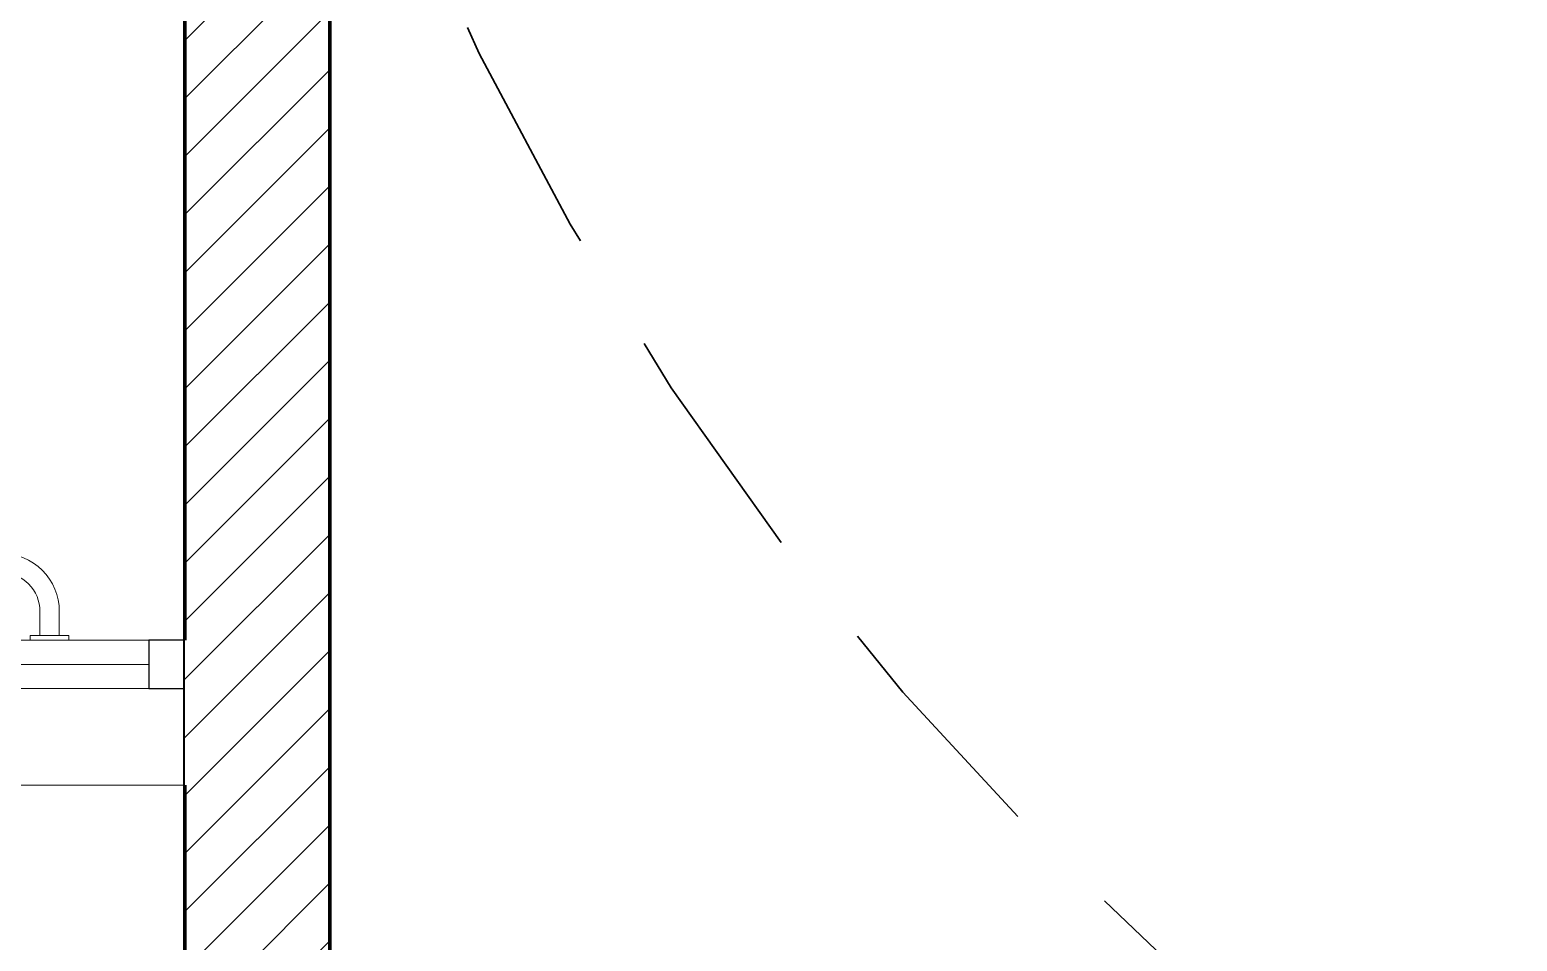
# Model space of a CAD drawing. Header units: inches. Extents: x -19 to 5698, y -728 to 92.
# Drawn here: x 324.609 to 326.148, y 12.439 to 13.382 of the extents above; entities that cross this region are included whole.
import ezdxf

# ---------------------------------------------------------------- set-up
doc = ezdxf.new("R2010")
doc.units = ezdxf.units.IN
doc.header["$MEASUREMENT"] = 0
doc.set_wipeout_variables(frame=1)
for name, pattern in [('HIDDEN', [0.375, 0.25, -0.125]), ('Hidden Line', [0.195611, 0.141111, -0.0545]), ('Wipeout_Contour', [1, 0, -1])]:
    doc.linetypes.add(name, pattern=pattern)
doc.layers.add('00 conduct tomacorr', color=120, linetype='HIDDEN', lineweight=30)
for name, color, linetype in [('02 _ ARQ _ ZON _ Espacio.3D', 7, 'Continuous'), ('08 _ STR _ EXT _ 07 Losa Aligerada', 7, 'Continuous'), ('Dibujo 2D - General', 7, 'Continuous'), ('Estructura - 04 MURO', 7, 'Continuous'), ('Interior - Sanitarios', 7, 'Continuous')]:
    doc.layers.add(name, color=color, linetype=linetype)
pattern_1 = [(45, (277.50006, 1e-08), (-0.03005204, 0.03005204), [])]

msp = doc.modelspace()

# ---------------------------------------------------------------- linework, layer by layer
at = {"layer": '02 _ ARQ _ ZON _ Espacio.3D', "color": 9, "linetype": 'Continuous', "lineweight": 5, "flags": 128}
for points in [[(324.77, 12.7505), (324.77, 15.3872), (324.17, 15.3872), (324.17, 15.4622), (323.27, 15.4622), (323.27, 12.7505)], [(324.92, 15.1235), (324.92, 11.7), (328.82, 11.7), (328.82, 14.9999), (325.9701, 14.9999), (325.9701, 13.6749), (325.8201, 13.6749), (325.8201, 15.1235)]]:
    msp.add_lwpolyline(points, close=True, dxfattribs=at)
at = {"layer": '08 _ STR _ EXT _ 07 Losa Aligerada', "color": 7, "linetype": 'Continuous', "lineweight": 18, "flags": 128}
msp.add_lwpolyline([(323.27, 11.7), (323.27, 12.6005), (324.77, 12.6005), (324.77, 11.7)], close=True, dxfattribs=at)
at = {"layer": 'Estructura - 04 MURO', "color": 165, "linetype": 'Continuous', "lineweight": 15}
for p, q in [((324.7325, 12.7505), (323.8488, 12.7505)), ((324.7325, 12.7255), (323.8488, 12.7255)), ((323.8488, 12.7005), (324.7325, 12.7005))]:
    msp.add_line(p, q, dxfattribs=at)
at = {"layer": 'Estructura - 04 MURO', "color": 165, "linetype": 'Continuous', "lineweight": 25}
msp.add_line((324.7325, 12.7505), (324.7325, 12.7005), dxfattribs=at)
at = {"layer": 'Interior - Sanitarios', "color": 205, "linetype": 'Continuous', "lineweight": 13}
msp.add_line((324.62, 12.7555), (324.64, 12.7555), dxfattribs=at)
at = {"layer": 'Interior - Sanitarios', "color": 205, "linetype": 'Continuous', "lineweight": 13, "flags": 128}
msp.add_lwpolyline([(323.55, 12.7505), (323.59, 12.7505), (323.59, 12.7555), (323.58, 12.7555), (323.58, 12.7805, -0.414214), (323.62, 12.8205), (324.58, 12.8205, -0.414214), (324.62, 12.7805), (324.62, 12.7555), (324.61, 12.7555), (324.61, 12.7505), (324.65, 12.7505), (324.65, 12.7555), (324.64, 12.7555), (324.64, 12.7805, 0.414214), (324.58, 12.8405), (323.62, 12.8405, 0.414214), (323.56, 12.7805), (323.56, 12.7555), (323.55, 12.7555)], format="xyb", close=True, dxfattribs=at)

# ---------------------------------------------------------------- next in the draw order: wipeouts: each hides what was drawn before it
at = {"color": 254, "linetype": 'Wipeout_Contour', "lineweight": 0, "ltscale": 9838.079061}
msp.add_wipeout([(324.77, 12.7505), (324.77, 12.6005), (324.85, 12.6005), (324.85, 12.7505)], dxfattribs=at).dxf.layer = 'Estructura - 04 MURO'

# ---------------------------------------------------------------- next in the draw order: hatches: boundary and pattern name
at = {"layer": 'Estructura - 04 MURO', "linetype": 'Continuous', "lineweight": 5}
h = msp.add_hatch(dxfattribs=at)
h.set_pattern_fill('LADRILLO_COMÚN_0002', color=250, style=0, pattern_type=2)
h.set_pattern_definition(pattern_1)
h.paths.add_polyline_path([(324.77, 12.7505), (324.77, 12.6005), (324.85, 12.6005), (324.85, 12.7505)])

# ---------------------------------------------------------------- next in the draw order: linework, layer by layer
at = {"layer": 'Estructura - 04 MURO', "color": 165, "linetype": 'Continuous', "lineweight": 15}
for p, q in [((324.77, 12.7505), (323.27, 12.7505)), ((324.77, 12.6005), (323.27, 12.6005))]:
    msp.add_line(p, q, dxfattribs=at)
at = {"layer": 'Estructura - 04 MURO', "color": 165, "linetype": 'Continuous', "lineweight": 25}
for p, q in [((324.77, 12.7505), (324.7325, 12.7505)), ((324.7325, 12.7005), (324.77, 12.7005))]:
    msp.add_line(p, q, dxfattribs=at)
at = {"layer": 'Estructura - 04 MURO', "color": 7, "linetype": 'Continuous', "lineweight": 80}
for p, q in [((324.77, 12.7005), (324.77, 12.7505)), ((324.77, 12.7005), (324.77, 12.7505)), ((324.77, 12.7005), (324.77, 12.7505)), ((324.77, 12.6005), (324.77, 12.7005)), ((324.77, 12.6005), (324.77, 12.7005))]:
    msp.add_line(p, q, dxfattribs=at)
at = {"layer": 'Estructura - 04 MURO', "color": 7, "linetype": 'Continuous', "lineweight": 80, "flags": 128}
for points in [[(324.85, 12.7505), (324.77, 12.7505)], [(324.85, 12.6005), (324.85, 12.7505)], [(324.77, 12.6005), (324.85, 12.6005)]]:
    msp.add_lwpolyline(points, dxfattribs=at)

# ---------------------------------------------------------------- next in the draw order: wipeouts: each hides what was drawn before it
at = {"color": 254, "linetype": 'Wipeout_Contour', "lineweight": 0, "ltscale": 9838.240349}
msp.add_wipeout([(324.77, 15.3872), (324.77, 11.7), (324.92, 11.7), (324.92, 15.3872)], dxfattribs=at).dxf.layer = 'Estructura - 04 MURO'

# ---------------------------------------------------------------- next in the draw order: hatches: boundary and pattern name
at = {"layer": 'Estructura - 04 MURO', "linetype": 'Continuous', "lineweight": 5}
h = msp.add_hatch(dxfattribs=at)
h.set_pattern_fill('LADRILLO_COMÚN_0002', color=250, style=0, pattern_type=2)
h.set_pattern_definition(pattern_1)
h.paths.add_polyline_path([(324.77, 15.3872), (324.77, 11.7), (324.92, 11.7), (324.92, 15.3872)])

# ---------------------------------------------------------------- next in the draw order: linework, layer by layer
at = {"layer": '00 conduct tomacorr'}
for centre, radius, start, end in [((324.5868, 11.951, -0.0013), 1.8015, 79.2219, 136.9632), ((327.8502, 14.7233, -0.0013), 3.0935, 198.7026, 257.7735)]:
    msp.add_arc(centre, radius, start, end, dxfattribs=at)
at = {"layer": 'Dibujo 2D - General', "color": 20, "linetype": 'Hidden Line', "lineweight": 5}
msp.add_circle((324.02, 14.0601), 0.75, dxfattribs=at)
at = {"layer": 'Estructura - 04 MURO', "color": 7, "linetype": 'Continuous', "lineweight": 80, "flags": 128}
for points in [[(324.77, 15.3872), (324.77, 12.7505)], [(324.92, 11.7), (324.92, 14.9999)], [(324.77, 12.6005), (324.77, 11.7)]]:
    msp.add_lwpolyline(points, dxfattribs=at)

doc.saveas('drawing.dxf')
